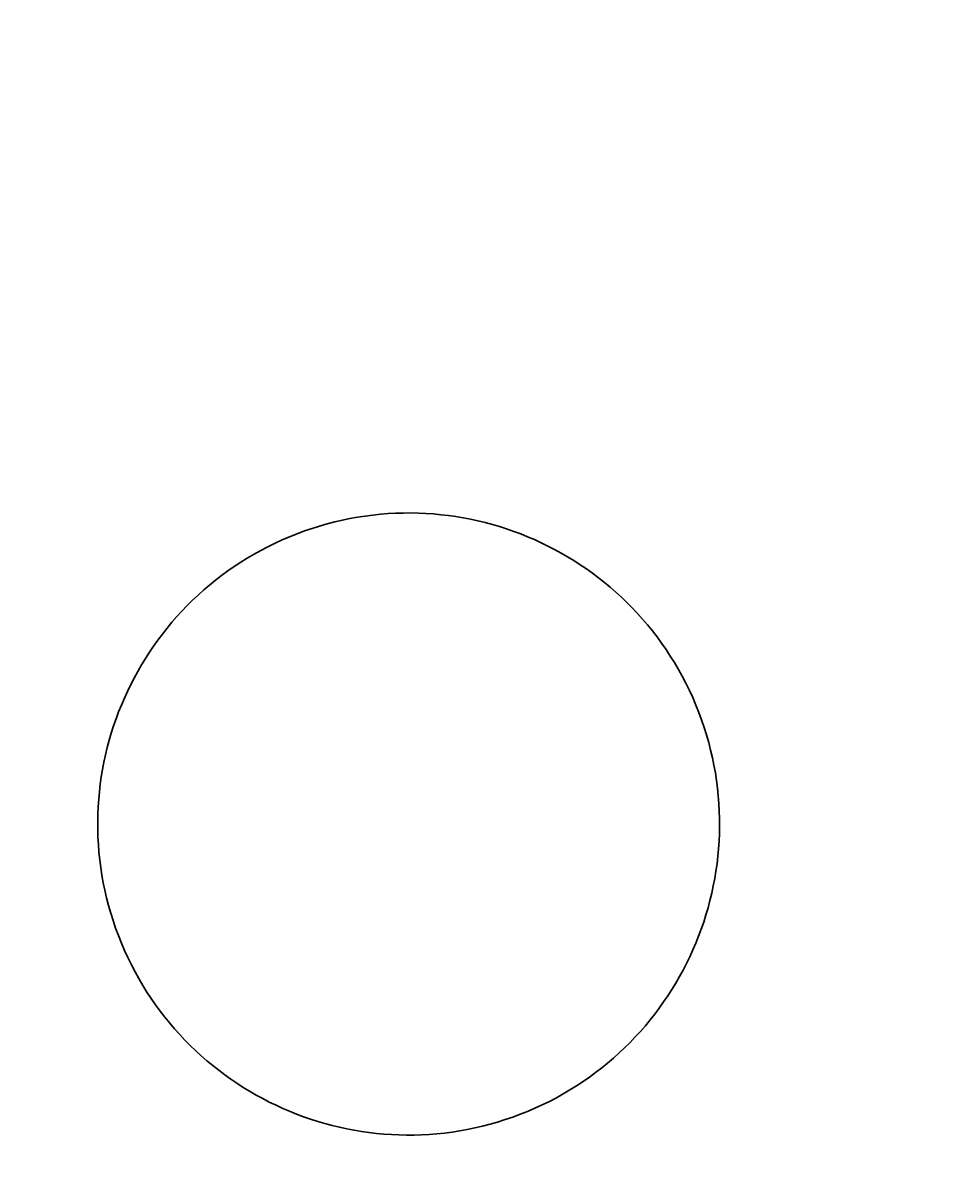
# Model space of a CAD drawing. Header units: centimetres. Extents: x -14.5 to 14.3, y -14.3 to 14.5.
# Drawn here: x 1.676 to 3.322, y -8.492 to -6.491 of the extents above; entities that cross this region are included whole.
import ezdxf

# ---------------------------------------------------------------- set-up
doc = ezdxf.new("R2010")
doc.units = ezdxf.units.CM
doc.header["$MEASUREMENT"] = 0
doc.layers.add('Layer 1', color=7, linetype='Continuous')

msp = doc.modelspace()

# ---------------------------------------------------------------- linework, layer by layer
at = {"layer": 'Layer 1', "color": 250, "lineweight": 35}
for points, knots in [([(-0.11537, 14.45903), (-8.05443, 14.45903), (-14.4903, 8.02315), (-14.4903, 0.0841), (-14.4903, 0.0841), (-14.4903, -7.85495), (-8.05443, -14.29082), (-0.11537, -14.29082), (-0.11537, -14.29082), (7.82367, -14.29082), (14.25955, -7.85495), (14.25955, 0.0841), (14.25955, 0.0841), (14.25955, 8.02315), (7.82367, 14.45903), (-0.11537, 14.45903)], [0, 0, 0, 0, 0.2, 0.2, 0.2, 0.2, 0.4, 0.4, 0.4, 0.4, 0.6, 0.6, 0.6, 0.6, 1, 1, 1, 1]), ([(1.85003, -8.11428), (1.85003, -8.11428), (1.85561, -8.1273), (1.85561, -8.1273), (1.85561, -8.1273), (1.85561, -8.1273), (1.86149, -8.14009), (1.86149, -8.14009), (1.86149, -8.14009), (1.86149, -8.14009), (1.86765, -8.15266), (1.86765, -8.15266), (1.86765, -8.15266), (1.86765, -8.15266), (1.87411, -8.16502), (1.87411, -8.16502), (1.87411, -8.16502), (1.87411, -8.16502), (1.88083, -8.17714), (1.88083, -8.17714), (1.88083, -8.17714), (1.88083, -8.17714), (1.88783, -8.18905), (1.88783, -8.18905), (1.88783, -8.18905), (1.88783, -8.18905), (1.8951, -8.20072), (1.8951, -8.20072), (1.8951, -8.20072), (1.8951, -8.20072), (1.90263, -8.21216), (1.90263, -8.21216), (1.90263, -8.21216), (1.90263, -8.21216), (1.91041, -8.22336), (1.91041, -8.22336), (1.91041, -8.22336), (1.91041, -8.22336), (1.91845, -8.23433), (1.91845, -8.23433), (1.91845, -8.23433), (1.91845, -8.23433), (1.92672, -8.24506), (1.92672, -8.24506), (1.92672, -8.24506), (1.92672, -8.24506), (1.93524, -8.25555), (1.93524, -8.25555), (1.93524, -8.25555), (1.93524, -8.25555), (1.94399, -8.2658), (1.94399, -8.2658), (1.94399, -8.2658), (1.94399, -8.2658), (1.95296, -8.2758), (1.95296, -8.2758), (1.95296, -8.2758), (1.95296, -8.2758), (1.96216, -8.28556), (1.96216, -8.28556), (1.96216, -8.28556), (1.96216, -8.28556), (1.97157, -8.29506), (1.97157, -8.29506), (1.97157, -8.29506), (1.97157, -8.29506), (1.9812, -8.30431), (1.9812, -8.30431), (1.9812, -8.30431), (1.9812, -8.30431), (1.99102, -8.3133), (1.99102, -8.3133), (1.99102, -8.3133), (1.99102, -8.3133), (2.00105, -8.32204), (2.00105, -8.32204), (2.00105, -8.32204), (2.00105, -8.32204), (2.01127, -8.33052), (2.01127, -8.33052), (2.01127, -8.33052), (2.01127, -8.33052), (2.02168, -8.33874), (2.02168, -8.33874), (2.02168, -8.33874), (2.02168, -8.33874), (2.03227, -8.34669), (2.03227, -8.34669), (2.03227, -8.34669), (2.03227, -8.34669), (2.04303, -8.35438), (2.04303, -8.35438), (2.04303, -8.35438), (2.04303, -8.35438), (2.05397, -8.3618), (2.05397, -8.3618), (2.05397, -8.3618), (2.05397, -8.3618), (2.06507, -8.36894), (2.06507, -8.36894), (2.06507, -8.36894), (2.06507, -8.36894), (2.07634, -8.37581), (2.07634, -8.37581), (2.07634, -8.37581), (2.07634, -8.37581), (2.08775, -8.38241), (2.08775, -8.38241), (2.08775, -8.38241), (2.08775, -8.38241), (2.09932, -8.38873), (2.09932, -8.38873), (2.09932, -8.38873), (2.09932, -8.38873), (2.11102, -8.39477), (2.11102, -8.39477), (2.11102, -8.39477), (2.11102, -8.39477), (2.12287, -8.40052), (2.12287, -8.40052), (2.12287, -8.40052), (2.12287, -8.40052), (2.13484, -8.40599), (2.13484, -8.40599), (2.13484, -8.40599), (2.13484, -8.40599), (2.14694, -8.41117), (2.14694, -8.41117), (2.14694, -8.41117), (2.14694, -8.41117), (2.15916, -8.41607), (2.15916, -8.41607), (2.15916, -8.41607), (2.15916, -8.41607), (2.1715, -8.42067), (2.1715, -8.42067), (2.1715, -8.42067), (2.1715, -8.42067), (2.18394, -8.42497), (2.18394, -8.42497), (2.18394, -8.42497), (2.18394, -8.42497), (2.19649, -8.42898), (2.19649, -8.42898), (2.19649, -8.42898), (2.19649, -8.42898), (2.20913, -8.43269), (2.20913, -8.43269), (2.20913, -8.43269), (2.20913, -8.43269), (2.22187, -8.4361), (2.22187, -8.4361), (2.22187, -8.4361), (2.22187, -8.4361), (2.23469, -8.4392), (2.23469, -8.4392), (2.23469, -8.4392), (2.23469, -8.4392), (2.2476, -8.442), (2.2476, -8.442), (2.2476, -8.442), (2.2476, -8.442), (2.26058, -8.44449), (2.26058, -8.44449), (2.26058, -8.44449), (2.26058, -8.44449), (2.27362, -8.44667), (2.27362, -8.44667), (2.27362, -8.44667), (2.27362, -8.44667), (2.28673, -8.44853), (2.28673, -8.44853), (2.28673, -8.44853), (2.28673, -8.44853), (2.2999, -8.45008), (2.2999, -8.45008), (2.2999, -8.45008), (2.2999, -8.45008), (2.31313, -8.45131), (2.31313, -8.45131), (2.31313, -8.45131), (2.31313, -8.45131), (2.3264, -8.45222), (2.3264, -8.45222), (2.3264, -8.45222), (2.3264, -8.45222), (2.33971, -8.45281), (2.33971, -8.45281), (2.33971, -8.45281), (2.33971, -8.45281), (2.35305, -8.45308), (2.35305, -8.45308), (2.35305, -8.45308), (2.35305, -8.45308), (2.36643, -8.45301), (2.36643, -8.45301), (2.36643, -8.45301), (2.36643, -8.45301), (2.37983, -8.45262), (2.37983, -8.45262), (2.37983, -8.45262), (2.37983, -8.45262), (2.39325, -8.45189), (2.39325, -8.45189), (2.39325, -8.45189), (2.39325, -8.45189), (2.40668, -8.45083), (2.40668, -8.45083), (2.40668, -8.45083), (2.40668, -8.45083), (2.42012, -8.44944), (2.42012, -8.44944), (2.42012, -8.44944), (2.42012, -8.44944), (2.43356, -8.4477), (2.43356, -8.4477), (2.43356, -8.4477), (2.43356, -8.4477), (2.447, -8.44563), (2.447, -8.44563), (2.447, -8.44563), (2.447, -8.44563), (2.46043, -8.44321), (2.46043, -8.44321), (2.46043, -8.44321), (2.46043, -8.44321), (2.47384, -8.44044), (2.47384, -8.44044), (2.47384, -8.44044), (2.47384, -8.44044), (2.48723, -8.43733), (2.48723, -8.43733), (2.48723, -8.43733), (2.48723, -8.43733), (2.5006, -8.43387), (2.5006, -8.43387), (2.5006, -8.43387), (2.5006, -8.43387), (2.51393, -8.43005), (2.51393, -8.43005), (2.51393, -8.43005), (2.51393, -8.43005), (2.52722, -8.42588), (2.52722, -8.42588), (2.52722, -8.42588), (2.52722, -8.42588), (2.54048, -8.42135), (2.54048, -8.42135), (2.54048, -8.42135), (2.54048, -8.42135), (2.55368, -8.41646), (2.55368, -8.41646), (2.55368, -8.41646), (2.55368, -8.41646), (2.56683, -8.4112), (2.56683, -8.4112), (2.56683, -8.4112), (2.56683, -8.4112), (2.57984, -8.40562), (2.57984, -8.40562), (2.57984, -8.40562), (2.57984, -8.40562), (2.59264, -8.39974), (2.59264, -8.39974), (2.59264, -8.39974), (2.59264, -8.39974), (2.60521, -8.39357), (2.60521, -8.39357), (2.60521, -8.39357), (2.60521, -8.39357), (2.61756, -8.38712), (2.61756, -8.38712), (2.61756, -8.38712), (2.61756, -8.38712), (2.62969, -8.38039), (2.62969, -8.38039), (2.62969, -8.38039), (2.62969, -8.38039), (2.64159, -8.37339), (2.64159, -8.37339), (2.64159, -8.37339), (2.64159, -8.37339), (2.65326, -8.36613), (2.65326, -8.36613), (2.65326, -8.36613), (2.65326, -8.36613), (2.6647, -8.3586), (2.6647, -8.3586), (2.6647, -8.3586), (2.6647, -8.3586), (2.67591, -8.35081), (2.67591, -8.35081), (2.67591, -8.35081), (2.67591, -8.35081), (2.68688, -8.34278), (2.68688, -8.34278), (2.68688, -8.34278), (2.68688, -8.34278), (2.69761, -8.3345), (2.69761, -8.3345), (2.69761, -8.3345), (2.69761, -8.3345), (2.7081, -8.32599), (2.7081, -8.32599), (2.7081, -8.32599), (2.7081, -8.32599), (2.71835, -8.31724), (2.71835, -8.31724), (2.71835, -8.31724), (2.71835, -8.31724), (2.72835, -8.30826), (2.72835, -8.30826), (2.72835, -8.30826), (2.72835, -8.30826), (2.7381, -8.29906), (2.7381, -8.29906), (2.7381, -8.29906), (2.7381, -8.29906), (2.7476, -8.28965), (2.7476, -8.28965), (2.7476, -8.28965), (2.7476, -8.28965), (2.75685, -8.28003), (2.75685, -8.28003), (2.75685, -8.28003), (2.75685, -8.28003), (2.76585, -8.2702), (2.76585, -8.2702), (2.76585, -8.2702), (2.76585, -8.2702), (2.77459, -8.26017), (2.77459, -8.26017), (2.77459, -8.26017), (2.77459, -8.26017), (2.78307, -8.24995), (2.78307, -8.24995), (2.78307, -8.24995), (2.78307, -8.24995), (2.79128, -8.23954), (2.79128, -8.23954), (2.79128, -8.23954), (2.79128, -8.23954), (2.79924, -8.22895), (2.79924, -8.22895), (2.79924, -8.22895), (2.79924, -8.22895), (2.80692, -8.21819), (2.80692, -8.21819), (2.80692, -8.21819), (2.80692, -8.21819), (2.81434, -8.20725), (2.81434, -8.20725), (2.81434, -8.20725), (2.81434, -8.20725), (2.82149, -8.19615), (2.82149, -8.19615), (2.82149, -8.19615), (2.82149, -8.19615), (2.82836, -8.18488), (2.82836, -8.18488), (2.82836, -8.18488), (2.82836, -8.18488), (2.83496, -8.17347), (2.83496, -8.17347), (2.83496, -8.17347), (2.83496, -8.17347), (2.84127, -8.1619), (2.84127, -8.1619), (2.84127, -8.1619), (2.84127, -8.1619), (2.84731, -8.1502), (2.84731, -8.1502), (2.84731, -8.1502), (2.84731, -8.1502), (2.85307, -8.13835), (2.85307, -8.13835), (2.85307, -8.13835), (2.85307, -8.13835), (2.85854, -8.12638), (2.85854, -8.12638), (2.85854, -8.12638), (2.85854, -8.12638), (2.86372, -8.11428), (2.86372, -8.11428), (2.86372, -8.11428), (2.86372, -8.11428), (2.86861, -8.10206), (2.86861, -8.10206), (2.86861, -8.10206), (2.86861, -8.10206), (2.87321, -8.08972), (2.87321, -8.08972), (2.87321, -8.08972), (2.87321, -8.08972), (2.87752, -8.07728), (2.87752, -8.07728), (2.87752, -8.07728), (2.87752, -8.07728), (2.88152, -8.06473), (2.88152, -8.06473), (2.88152, -8.06473), (2.88152, -8.06473), (2.88523, -8.05208), (2.88523, -8.05208), (2.88523, -8.05208), (2.88523, -8.05208), (2.88864, -8.03935), (2.88864, -8.03935), (2.88864, -8.03935), (2.88864, -8.03935), (2.89174, -8.02652), (2.89174, -8.02652), (2.89174, -8.02652), (2.89174, -8.02652), (2.89454, -8.01362), (2.89454, -8.01362), (2.89454, -8.01362), (2.89454, -8.01362), (2.89703, -8.00064), (2.89703, -8.00064), (2.89703, -8.00064), (2.89703, -8.00064), (2.89921, -7.98759), (2.89921, -7.98759), (2.89921, -7.98759), (2.89921, -7.98759), (2.90107, -7.97448), (2.90107, -7.97448), (2.90107, -7.97448), (2.90107, -7.97448), (2.90262, -7.96131), (2.90262, -7.96131), (2.90262, -7.96131), (2.90262, -7.96131), (2.90385, -7.94809), (2.90385, -7.94809), (2.90385, -7.94809), (2.90385, -7.94809), (2.90476, -7.93482), (2.90476, -7.93482), (2.90476, -7.93482), (2.90476, -7.93482), (2.90535, -7.92151), (2.90535, -7.92151), (2.90535, -7.92151), (2.90535, -7.92151), (2.90561, -7.90816), (2.90561, -7.90816), (2.90561, -7.90816), (2.90561, -7.90816), (2.90555, -7.89479), (2.90555, -7.89479), (2.90555, -7.89479), (2.90555, -7.89479), (2.90516, -7.88139), (2.90516, -7.88139), (2.90516, -7.88139), (2.90516, -7.88139), (2.90443, -7.86797), (2.90443, -7.86797), (2.90443, -7.86797), (2.90443, -7.86797), (2.90337, -7.85454), (2.90337, -7.85454), (2.90337, -7.85454), (2.90337, -7.85454), (2.90198, -7.8411), (2.90198, -7.8411), (2.90198, -7.8411), (2.90198, -7.8411), (2.90024, -7.82766), (2.90024, -7.82766), (2.90024, -7.82766), (2.90024, -7.82766), (2.89816, -7.81422), (2.89816, -7.81422), (2.89816, -7.81422), (2.89816, -7.81422), (2.89574, -7.80079), (2.89574, -7.80079), (2.89574, -7.80079), (2.89574, -7.80079), (2.89298, -7.78738), (2.89298, -7.78738), (2.89298, -7.78738), (2.89298, -7.78738), (2.88986, -7.77399), (2.88986, -7.77399), (2.88986, -7.77399), (2.88986, -7.77399), (2.8864, -7.76062), (2.8864, -7.76062), (2.8864, -7.76062), (2.8864, -7.76062), (2.88258, -7.74729), (2.88258, -7.74729), (2.88258, -7.74729), (2.88258, -7.74729), (2.87841, -7.73399), (2.87841, -7.73399), (2.87841, -7.73399), (2.87841, -7.73399), (2.87388, -7.72074), (2.87388, -7.72074), (2.87388, -7.72074), (2.87388, -7.72074), (2.86899, -7.70754), (2.86899, -7.70754), (2.86899, -7.70754), (2.86899, -7.70754), (2.86374, -7.69439), (2.86374, -7.69439), (2.86374, -7.69439), (2.86374, -7.69439), (2.85815, -7.68138), (2.85815, -7.68138), (2.85815, -7.68138), (2.85815, -7.68138), (2.85227, -7.66858), (2.85227, -7.66858), (2.85227, -7.66858), (2.85227, -7.66858), (2.84611, -7.65601), (2.84611, -7.65601), (2.84611, -7.65601), (2.84611, -7.65601), (2.83966, -7.64365), (2.83966, -7.64365), (2.83966, -7.64365), (2.83966, -7.64365), (2.83293, -7.63153), (2.83293, -7.63153), (2.83293, -7.63153), (2.83293, -7.63153), (2.82593, -7.61963), (2.82593, -7.61963), (2.82593, -7.61963), (2.82593, -7.61963), (2.81866, -7.60795), (2.81866, -7.60795), (2.81866, -7.60795), (2.81866, -7.60795), (2.81113, -7.59652), (2.81113, -7.59652), (2.81113, -7.59652), (2.81113, -7.59652), (2.80335, -7.58531), (2.80335, -7.58531), (2.80335, -7.58531), (2.80335, -7.58531), (2.79532, -7.57434), (2.79532, -7.57434), (2.79532, -7.57434), (2.79532, -7.57434), (2.78704, -7.56361), (2.78704, -7.56361), (2.78704, -7.56361), (2.78704, -7.56361), (2.77852, -7.55312), (2.77852, -7.55312), (2.77852, -7.55312), (2.77852, -7.55312), (2.76977, -7.54287), (2.76977, -7.54287), (2.76977, -7.54287), (2.76977, -7.54287), (2.7608, -7.53287), (2.7608, -7.53287), (2.7608, -7.53287), (2.7608, -7.53287), (2.7516, -7.52312), (2.7516, -7.52312), (2.7516, -7.52312), (2.7516, -7.52312), (2.74219, -7.51361), (2.74219, -7.51361), (2.74219, -7.51361), (2.74219, -7.51361), (2.73257, -7.50436), (2.73257, -7.50436), (2.73257, -7.50436), (2.73257, -7.50436), (2.72274, -7.49537), (2.72274, -7.49537), (2.72274, -7.49537), (2.72274, -7.49537), (2.71271, -7.48663), (2.71271, -7.48663), (2.71271, -7.48663), (2.71271, -7.48663), (2.70249, -7.47815), (2.70249, -7.47815), (2.70249, -7.47815), (2.70249, -7.47815), (2.69208, -7.46993), (2.69208, -7.46993), (2.69208, -7.46993), (2.69208, -7.46993), (2.68149, -7.46198), (2.68149, -7.46198), (2.68149, -7.46198), (2.68149, -7.46198), (2.67073, -7.45429), (2.67073, -7.45429), (2.67073, -7.45429), (2.67073, -7.45429), (2.65979, -7.44688), (2.65979, -7.44688), (2.65979, -7.44688), (2.65979, -7.44688), (2.64869, -7.43973), (2.64869, -7.43973), (2.64869, -7.43973), (2.64869, -7.43973), (2.63743, -7.43286), (2.63743, -7.43286), (2.63743, -7.43286), (2.63743, -7.43286), (2.62601, -7.42626), (2.62601, -7.42626), (2.62601, -7.42626), (2.62601, -7.42626), (2.61445, -7.41994), (2.61445, -7.41994), (2.61445, -7.41994), (2.61445, -7.41994), (2.60274, -7.41391), (2.60274, -7.41391), (2.60274, -7.41391), (2.60274, -7.41391), (2.5909, -7.40815), (2.5909, -7.40815), (2.5909, -7.40815), (2.5909, -7.40815), (2.57892, -7.40268), (2.57892, -7.40268), (2.57892, -7.40268), (2.57892, -7.40268), (2.56682, -7.3975), (2.56682, -7.3975), (2.56682, -7.3975), (2.56682, -7.3975), (2.5546, -7.39261), (2.5546, -7.39261), (2.5546, -7.39261), (2.5546, -7.39261), (2.54227, -7.38801), (2.54227, -7.38801), (2.54227, -7.38801), (2.54227, -7.38801), (2.52982, -7.3837), (2.52982, -7.3837), (2.52982, -7.3837), (2.52982, -7.3837), (2.51727, -7.37969), (2.51727, -7.37969), (2.51727, -7.37969), (2.51727, -7.37969), (2.50463, -7.37598), (2.50463, -7.37598), (2.50463, -7.37598), (2.50463, -7.37598), (2.49189, -7.37258), (2.49189, -7.37258), (2.49189, -7.37258), (2.49189, -7.37258), (2.47907, -7.36947), (2.47907, -7.36947), (2.47907, -7.36947), (2.47907, -7.36947), (2.46617, -7.36668), (2.46617, -7.36668), (2.46617, -7.36668), (2.46617, -7.36668), (2.45319, -7.36419), (2.45319, -7.36419), (2.45319, -7.36419), (2.45319, -7.36419), (2.44014, -7.36201), (2.44014, -7.36201), (2.44014, -7.36201), (2.44014, -7.36201), (2.42703, -7.36014), (2.42703, -7.36014), (2.42703, -7.36014), (2.42703, -7.36014), (2.41386, -7.3586), (2.41386, -7.3586), (2.41386, -7.3586), (2.41386, -7.3586), (2.40064, -7.35736), (2.40064, -7.35736), (2.40064, -7.35736), (2.40064, -7.35736), (2.38737, -7.35645), (2.38737, -7.35645), (2.38737, -7.35645), (2.38737, -7.35645), (2.37406, -7.35587), (2.37406, -7.35587), (2.37406, -7.35587), (2.37406, -7.35587), (2.36071, -7.3556), (2.36071, -7.3556), (2.36071, -7.3556), (2.36071, -7.3556), (2.34733, -7.35567), (2.34733, -7.35567), (2.34733, -7.35567), (2.34733, -7.35567), (2.33393, -7.35606), (2.33393, -7.35606), (2.33393, -7.35606), (2.33393, -7.35606), (2.32051, -7.35678), (2.32051, -7.35678), (2.32051, -7.35678), (2.32051, -7.35678), (2.30708, -7.35784), (2.30708, -7.35784), (2.30708, -7.35784), (2.30708, -7.35784), (2.29364, -7.35924), (2.29364, -7.35924), (2.29364, -7.35924), (2.29364, -7.35924), (2.2802, -7.36098), (2.2802, -7.36098), (2.2802, -7.36098), (2.2802, -7.36098), (2.26676, -7.36305), (2.26676, -7.36305), (2.26676, -7.36305), (2.26676, -7.36305), (2.25334, -7.36547), (2.25334, -7.36547), (2.25334, -7.36547), (2.25334, -7.36547), (2.23992, -7.36824), (2.23992, -7.36824), (2.23992, -7.36824), (2.23992, -7.36824), (2.22653, -7.37135), (2.22653, -7.37135), (2.22653, -7.37135), (2.22653, -7.37135), (2.21317, -7.37482), (2.21317, -7.37482), (2.21317, -7.37482), (2.21317, -7.37482), (2.19983, -7.37863), (2.19983, -7.37863), (2.19983, -7.37863), (2.19983, -7.37863), (2.18654, -7.38281), (2.18654, -7.38281), (2.18654, -7.38281), (2.18654, -7.38281), (2.17328, -7.38734), (2.17328, -7.38734), (2.17328, -7.38734), (2.17328, -7.38734), (2.16008, -7.39223), (2.16008, -7.39223), (2.16008, -7.39223), (2.16008, -7.39223), (2.14693, -7.39748), (2.14693, -7.39748), (2.14693, -7.39748), (2.14693, -7.39748), (2.13392, -7.40306), (2.13392, -7.40306), (2.13392, -7.40306), (2.13392, -7.40306), (2.12113, -7.40894), (2.12113, -7.40894), (2.12113, -7.40894), (2.12113, -7.40894), (2.10855, -7.41511), (2.10855, -7.41511), (2.10855, -7.41511), (2.10855, -7.41511), (2.0962, -7.42156), (2.0962, -7.42156), (2.0962, -7.42156), (2.0962, -7.42156), (2.08407, -7.42829), (2.08407, -7.42829), (2.08407, -7.42829), (2.08407, -7.42829), (2.07217, -7.43529), (2.07217, -7.43529), (2.07217, -7.43529), (2.07217, -7.43529), (2.0605, -7.44256), (2.0605, -7.44256), (2.0605, -7.44256), (2.0605, -7.44256), (2.04906, -7.45008), (2.04906, -7.45008), (2.04906, -7.45008), (2.04906, -7.45008), (2.03785, -7.45787), (2.03785, -7.45787), (2.03785, -7.45787), (2.03785, -7.45787), (2.02688, -7.4659), (2.02688, -7.4659), (2.02688, -7.4659), (2.02688, -7.4659), (2.01615, -7.47418), (2.01615, -7.47418), (2.01615, -7.47418), (2.01615, -7.47418), (2.00566, -7.48269), (2.00566, -7.48269), (2.00566, -7.48269), (2.00566, -7.48269), (1.99542, -7.49144), (1.99542, -7.49144), (1.99542, -7.49144), (1.99542, -7.49144), (1.98542, -7.50042), (1.98542, -7.50042), (1.98542, -7.50042), (1.98542, -7.50042), (1.97566, -7.50961), (1.97566, -7.50961), (1.97566, -7.50961), (1.97566, -7.50961), (1.96616, -7.51903), (1.96616, -7.51903), (1.96616, -7.51903), (1.96616, -7.51903), (1.95691, -7.52865), (1.95691, -7.52865), (1.95691, -7.52865), (1.95691, -7.52865), (1.94791, -7.53848), (1.94791, -7.53848), (1.94791, -7.53848), (1.94791, -7.53848), (1.93917, -7.54851), (1.93917, -7.54851), (1.93917, -7.54851), (1.93917, -7.54851), (1.93069, -7.55873), (1.93069, -7.55873), (1.93069, -7.55873), (1.93069, -7.55873), (1.92248, -7.56913), (1.92248, -7.56913), (1.92248, -7.56913), (1.92248, -7.56913), (1.91453, -7.57972), (1.91453, -7.57972), (1.91453, -7.57972), (1.91453, -7.57972), (1.90684, -7.59049), (1.90684, -7.59049), (1.90684, -7.59049), (1.90684, -7.59049), (1.89942, -7.60143), (1.89942, -7.60143), (1.89942, -7.60143), (1.89942, -7.60143), (1.89228, -7.61253), (1.89228, -7.61253), (1.89228, -7.61253), (1.89228, -7.61253), (1.8854, -7.62379), (1.8854, -7.62379), (1.8854, -7.62379), (1.8854, -7.62379), (1.87881, -7.63521), (1.87881, -7.63521), (1.87881, -7.63521), (1.87881, -7.63521), (1.87249, -7.64677), (1.87249, -7.64677), (1.87249, -7.64677), (1.87249, -7.64677), (1.86645, -7.65848), (1.86645, -7.65848), (1.86645, -7.65848), (1.86645, -7.65848), (1.8607, -7.67032), (1.8607, -7.67032), (1.8607, -7.67032), (1.8607, -7.67032), (1.85523, -7.6823), (1.85523, -7.6823), (1.85523, -7.6823), (1.85523, -7.6823), (1.85004, -7.6944), (1.85004, -7.6944), (1.85004, -7.6944), (1.85004, -7.6944), (1.84515, -7.70662), (1.84515, -7.70662), (1.84515, -7.70662), (1.84515, -7.70662), (1.84055, -7.71895), (1.84055, -7.71895), (1.84055, -7.71895), (1.84055, -7.71895), (1.83625, -7.7314), (1.83625, -7.7314), (1.83625, -7.7314), (1.83625, -7.7314), (1.83224, -7.74394), (1.83224, -7.74394), (1.83224, -7.74394), (1.83224, -7.74394), (1.82853, -7.75659), (1.82853, -7.75659), (1.82853, -7.75659), (1.82853, -7.75659), (1.82512, -7.76932), (1.82512, -7.76932), (1.82512, -7.76932), (1.82512, -7.76932), (1.82202, -7.78215), (1.82202, -7.78215), (1.82202, -7.78215), (1.82202, -7.78215), (1.81922, -7.79505), (1.81922, -7.79505), (1.81922, -7.79505), (1.81922, -7.79505), (1.81673, -7.80803), (1.81673, -7.80803), (1.81673, -7.80803), (1.81673, -7.80803), (1.81455, -7.82108), (1.81455, -7.82108), (1.81455, -7.82108), (1.81455, -7.82108), (1.81269, -7.83419), (1.81269, -7.83419), (1.81269, -7.83419), (1.81269, -7.83419), (1.81114, -7.84736), (1.81114, -7.84736), (1.81114, -7.84736), (1.81114, -7.84736), (1.80991, -7.86058), (1.80991, -7.86058), (1.80991, -7.86058), (1.80991, -7.86058), (1.809, -7.87385), (1.809, -7.87385), (1.809, -7.87385), (1.809, -7.87385), (1.80841, -7.88716), (1.80841, -7.88716), (1.80841, -7.88716), (1.80841, -7.88716), (1.80815, -7.90051), (1.80815, -7.90051), (1.80815, -7.90051), (1.80815, -7.90051), (1.80821, -7.91388), (1.80821, -7.91388), (1.80821, -7.91388), (1.80821, -7.91388), (1.8086, -7.92728), (1.8086, -7.92728), (1.8086, -7.92728), (1.8086, -7.92728), (1.80933, -7.9407), (1.80933, -7.9407), (1.80933, -7.9407), (1.80933, -7.9407), (1.81039, -7.95413), (1.81039, -7.95413), (1.81039, -7.95413), (1.81039, -7.95413), (1.81179, -7.96757), (1.81179, -7.96757), (1.81179, -7.96757), (1.81179, -7.96757), (1.81352, -7.98102), (1.81352, -7.98102), (1.81352, -7.98102), (1.81352, -7.98102), (1.8156, -7.99445), (1.8156, -7.99445), (1.8156, -7.99445), (1.8156, -7.99445), (1.81802, -8.00788), (1.81802, -8.00788), (1.81802, -8.00788), (1.81802, -8.00788), (1.82078, -8.02129), (1.82078, -8.02129), (1.82078, -8.02129), (1.82078, -8.02129), (1.8239, -8.03468), (1.8239, -8.03468), (1.8239, -8.03468), (1.8239, -8.03468), (1.82736, -8.04805), (1.82736, -8.04805), (1.82736, -8.04805), (1.82736, -8.04805), (1.83118, -8.06138), (1.83118, -8.06138), (1.83118, -8.06138), (1.83118, -8.06138), (1.83535, -8.07468), (1.83535, -8.07468), (1.83535, -8.07468), (1.83535, -8.07468), (1.83988, -8.08793), (1.83988, -8.08793), (1.83988, -8.08793), (1.83988, -8.08793), (1.84477, -8.10114), (1.84477, -8.10114), (1.84477, -8.10114), (1.84477, -8.10114), (1.85003, -8.11428), (1.85003, -8.11428)], [0, 0, 0, 0, 0.0038911, 0.0038911, 0.0038911, 0.0038911, 0.0077821, 0.0077821, 0.0077821, 0.0077821, 0.0116732, 0.0116732, 0.0116732, 0.0116732, 0.0155642, 0.0155642, 0.0155642, 0.0155642, 0.0194553, 0.0194553, 0.0194553, 0.0194553, 0.0233463, 0.0233463, 0.0233463, 0.0233463, 0.0272374, 0.0272374, 0.0272374, 0.0272374, 0.0311284, 0.0311284, 0.0311284, 0.0311284, 0.0350195, 0.0350195, 0.0350195, 0.0350195, 0.0389105, 0.0389105, 0.0389105, 0.0389105, 0.0428016, 0.0428016, 0.0428016, 0.0428016, 0.0466926, 0.0466926, 0.0466926, 0.0466926, 0.0505837, 0.0505837, 0.0505837, 0.0505837, 0.0544747, 0.0544747, 0.0544747, 0.0544747, 0.0583658, 0.0583658, 0.0583658, 0.0583658, 0.0622568, 0.0622568, 0.0622568, 0.0622568, 0.0661479, 0.0661479, 0.0661479, 0.0661479, 0.0700389, 0.0700389, 0.0700389, 0.0700389, 0.07393, 0.07393, 0.07393, 0.07393, 0.077821, 0.077821, 0.077821, 0.077821, 0.0817121, 0.0817121, 0.0817121, 0.0817121, 0.0856031, 0.0856031, 0.0856031, 0.0856031, 0.0894942, 0.0894942, 0.0894942, 0.0894942, 0.0933852, 0.0933852, 0.0933852, 0.0933852, 0.0972763, 0.0972763, 0.0972763, 0.0972763, 0.1011673, 0.1011673, 0.1011673, 0.1011673, 0.1050584, 0.1050584, 0.1050584, 0.1050584, 0.1089494, 0.1089494, 0.1089494, 0.1089494, 0.1128405, 0.1128405, 0.1128405, 0.1128405, 0.1167315, 0.1167315, 0.1167315, 0.1167315, 0.1206226, 0.1206226, 0.1206226, 0.1206226, 0.1245136, 0.1245136, 0.1245136, 0.1245136, 0.1284047, 0.1284047, 0.1284047, 0.1284047, 0.1322957, 0.1322957, 0.1322957, 0.1322957, 0.1361868, 0.1361868, 0.1361868, 0.1361868, 0.1400778, 0.1400778, 0.1400778, 0.1400778, 0.1439689, 0.1439689, 0.1439689, 0.1439689, 0.1478599, 0.1478599, 0.1478599, 0.1478599, 0.151751, 0.151751, 0.151751, 0.151751, 0.155642, 0.155642, 0.155642, 0.155642, 0.1595331, 0.1595331, 0.1595331, 0.1595331, 0.1634241, 0.1634241, 0.1634241, 0.1634241, 0.1673152, 0.1673152, 0.1673152, 0.1673152, 0.1712062, 0.1712062, 0.1712062, 0.1712062, 0.1750973, 0.1750973, 0.1750973, 0.1750973, 0.1789883, 0.1789883, 0.1789883, 0.1789883, 0.1828794, 0.1828794, 0.1828794, 0.1828794, 0.1867704, 0.1867704, 0.1867704, 0.1867704, 0.1906615, 0.1906615, 0.1906615, 0.1906615, 0.1945525, 0.1945525, 0.1945525, 0.1945525, 0.1984436, 0.1984436, 0.1984436, 0.1984436, 0.2023346, 0.2023346, 0.2023346, 0.2023346, 0.2062257, 0.2062257, 0.2062257, 0.2062257, 0.2101167, 0.2101167, 0.2101167, 0.2101167, 0.2140078, 0.2140078, 0.2140078, 0.2140078, 0.2178988, 0.2178988, 0.2178988, 0.2178988, 0.2217899, 0.2217899, 0.2217899, 0.2217899, 0.2256809, 0.2256809, 0.2256809, 0.2256809, 0.229572, 0.229572, 0.229572, 0.229572, 0.233463, 0.233463, 0.233463, 0.233463, 0.2373541, 0.2373541, 0.2373541, 0.2373541, 0.2412451, 0.2412451, 0.2412451, 0.2412451, 0.2451362, 0.2451362, 0.2451362, 0.2451362, 0.2490272, 0.2490272, 0.2490272, 0.2490272, 0.2529183, 0.2529183, 0.2529183, 0.2529183, 0.2568093, 0.2568093, 0.2568093, 0.2568093, 0.2607004, 0.2607004, 0.2607004, 0.2607004, 0.2645914, 0.2645914, 0.2645914, 0.2645914, 0.2684825, 0.2684825, 0.2684825, 0.2684825, 0.2723735, 0.2723735, 0.2723735, 0.2723735, 0.2762646, 0.2762646, 0.2762646, 0.2762646, 0.2801556, 0.2801556, 0.2801556, 0.2801556, 0.2840467, 0.2840467, 0.2840467, 0.2840467, 0.2879377, 0.2879377, 0.2879377, 0.2879377, 0.2918288, 0.2918288, 0.2918288, 0.2918288, 0.2957198, 0.2957198, 0.2957198, 0.2957198, 0.2996109, 0.2996109, 0.2996109, 0.2996109, 0.3035019, 0.3035019, 0.3035019, 0.3035019, 0.307393, 0.307393, 0.307393, 0.307393, 0.311284, 0.311284, 0.311284, 0.311284, 0.3151751, 0.3151751, 0.3151751, 0.3151751, 0.3190661, 0.3190661, 0.3190661, 0.3190661, 0.3229572, 0.3229572, 0.3229572, 0.3229572, 0.3268482, 0.3268482, 0.3268482, 0.3268482, 0.3307393, 0.3307393, 0.3307393, 0.3307393, 0.3346304, 0.3346304, 0.3346304, 0.3346304, 0.3385214, 0.3385214, 0.3385214, 0.3385214, 0.3424125, 0.3424125, 0.3424125, 0.3424125, 0.3463035, 0.3463035, 0.3463035, 0.3463035, 0.3501946, 0.3501946, 0.3501946, 0.3501946, 0.3540856, 0.3540856, 0.3540856, 0.3540856, 0.3579767, 0.3579767, 0.3579767, 0.3579767, 0.3618677, 0.3618677, 0.3618677, 0.3618677, 0.3657588, 0.3657588, 0.3657588, 0.3657588, 0.3696498, 0.3696498, 0.3696498, 0.3696498, 0.3735409, 0.3735409, 0.3735409, 0.3735409, 0.3774319, 0.3774319, 0.3774319, 0.3774319, 0.381323, 0.381323, 0.381323, 0.381323, 0.385214, 0.385214, 0.385214, 0.385214, 0.3891051, 0.3891051, 0.3891051, 0.3891051, 0.3929961, 0.3929961, 0.3929961, 0.3929961, 0.3968872, 0.3968872, 0.3968872, 0.3968872, 0.4007782, 0.4007782, 0.4007782, 0.4007782, 0.4046693, 0.4046693, 0.4046693, 0.4046693, 0.4085603, 0.4085603, 0.4085603, 0.4085603, 0.4124514, 0.4124514, 0.4124514, 0.4124514, 0.4163424, 0.4163424, 0.4163424, 0.4163424, 0.4202335, 0.4202335, 0.4202335, 0.4202335, 0.4241245, 0.4241245, 0.4241245, 0.4241245, 0.4280156, 0.4280156, 0.4280156, 0.4280156, 0.4319066, 0.4319066, 0.4319066, 0.4319066, 0.4357977, 0.4357977, 0.4357977, 0.4357977, 0.4396887, 0.4396887, 0.4396887, 0.4396887, 0.4435798, 0.4435798, 0.4435798, 0.4435798, 0.4474708, 0.4474708, 0.4474708, 0.4474708, 0.4513619, 0.4513619, 0.4513619, 0.4513619, 0.4552529, 0.4552529, 0.4552529, 0.4552529, 0.459144, 0.459144, 0.459144, 0.459144, 0.463035, 0.463035, 0.463035, 0.463035, 0.4669261, 0.4669261, 0.4669261, 0.4669261, 0.4708171, 0.4708171, 0.4708171, 0.4708171, 0.4747082, 0.4747082, 0.4747082, 0.4747082, 0.4785992, 0.4785992, 0.4785992, 0.4785992, 0.4824903, 0.4824903, 0.4824903, 0.4824903, 0.4863813, 0.4863813, 0.4863813, 0.4863813, 0.4902724, 0.4902724, 0.4902724, 0.4902724, 0.4941634, 0.4941634, 0.4941634, 0.4941634, 0.4980545, 0.4980545, 0.4980545, 0.4980545, 0.5019455, 0.5019455, 0.5019455, 0.5019455, 0.5058366, 0.5058366, 0.5058366, 0.5058366, 0.5097276, 0.5097276, 0.5097276, 0.5097276, 0.5136187, 0.5136187, 0.5136187, 0.5136187, 0.5175097, 0.5175097, 0.5175097, 0.5175097, 0.5214008, 0.5214008, 0.5214008, 0.5214008, 0.5252918, 0.5252918, 0.5252918, 0.5252918, 0.5291829, 0.5291829, 0.5291829, 0.5291829, 0.5330739, 0.5330739, 0.5330739, 0.5330739, 0.536965, 0.536965, 0.536965, 0.536965, 0.540856, 0.540856, 0.540856, 0.540856, 0.5447471, 0.5447471, 0.5447471, 0.5447471, 0.5486381, 0.5486381, 0.5486381, 0.5486381, 0.5525292, 0.5525292, 0.5525292, 0.5525292, 0.5564202, 0.5564202, 0.5564202, 0.5564202, 0.5603113, 0.5603113, 0.5603113, 0.5603113, 0.5642023, 0.5642023, 0.5642023, 0.5642023, 0.5680934, 0.5680934, 0.5680934, 0.5680934, 0.5719844, 0.5719844, 0.5719844, 0.5719844, 0.5758755, 0.5758755, 0.5758755, 0.5758755, 0.5797665, 0.5797665, 0.5797665, 0.5797665, 0.5836576, 0.5836576, 0.5836576, 0.5836576, 0.5875486, 0.5875486, 0.5875486, 0.5875486, 0.5914397, 0.5914397, 0.5914397, 0.5914397, 0.5953307, 0.5953307, 0.5953307, 0.5953307, 0.5992218, 0.5992218, 0.5992218, 0.5992218, 0.6031128, 0.6031128, 0.6031128, 0.6031128, 0.6070039, 0.6070039, 0.6070039, 0.6070039, 0.6108949, 0.6108949, 0.6108949, 0.6108949, 0.614786, 0.614786, 0.614786, 0.614786, 0.618677, 0.618677, 0.618677, 0.618677, 0.6225681, 0.6225681, 0.6225681, 0.6225681, 0.6264591, 0.6264591, 0.6264591, 0.6264591, 0.6303502, 0.6303502, 0.6303502, 0.6303502, 0.6342412, 0.6342412, 0.6342412, 0.6342412, 0.6381323, 0.6381323, 0.6381323, 0.6381323, 0.6420233, 0.6420233, 0.6420233, 0.6420233, 0.6459144, 0.6459144, 0.6459144, 0.6459144, 0.6498054, 0.6498054, 0.6498054, 0.6498054, 0.6536965, 0.6536965, 0.6536965, 0.6536965, 0.6575875, 0.6575875, 0.6575875, 0.6575875, 0.6614786, 0.6614786, 0.6614786, 0.6614786, 0.6653696, 0.6653696, 0.6653696, 0.6653696, 0.6692607, 0.6692607, 0.6692607, 0.6692607, 0.6731518, 0.6731518, 0.6731518, 0.6731518, 0.6770428, 0.6770428, 0.6770428, 0.6770428, 0.6809339, 0.6809339, 0.6809339, 0.6809339, 0.6848249, 0.6848249, 0.6848249, 0.6848249, 0.688716, 0.688716, 0.688716, 0.688716, 0.692607, 0.692607, 0.692607, 0.692607, 0.6964981, 0.6964981, 0.6964981, 0.6964981, 0.7003891, 0.7003891, 0.7003891, 0.7003891, 0.7042802, 0.7042802, 0.7042802, 0.7042802, 0.7081712, 0.7081712, 0.7081712, 0.7081712, 0.7120623, 0.7120623, 0.7120623, 0.7120623, 0.7159533, 0.7159533, 0.7159533, 0.7159533, 0.7198444, 0.7198444, 0.7198444, 0.7198444, 0.7237354, 0.7237354, 0.7237354, 0.7237354, 0.7276265, 0.7276265, 0.7276265, 0.7276265, 0.7315175, 0.7315175, 0.7315175, 0.7315175, 0.7354086, 0.7354086, 0.7354086, 0.7354086, 0.7392996, 0.7392996, 0.7392996, 0.7392996, 0.7431907, 0.7431907, 0.7431907, 0.7431907, 0.7470817, 0.7470817, 0.7470817, 0.7470817, 0.7509728, 0.7509728, 0.7509728, 0.7509728, 0.7548638, 0.7548638, 0.7548638, 0.7548638, 0.7587549, 0.7587549, 0.7587549, 0.7587549, 0.7626459, 0.7626459, 0.7626459, 0.7626459, 0.766537, 0.766537, 0.766537, 0.766537, 0.770428, 0.770428, 0.770428, 0.770428, 0.7743191, 0.7743191, 0.7743191, 0.7743191, 0.7782101, 0.7782101, 0.7782101, 0.7782101, 0.7821012, 0.7821012, 0.7821012, 0.7821012, 0.7859922, 0.7859922, 0.7859922, 0.7859922, 0.7898833, 0.7898833, 0.7898833, 0.7898833, 0.7937743, 0.7937743, 0.7937743, 0.7937743, 0.7976654, 0.7976654, 0.7976654, 0.7976654, 0.8015564, 0.8015564, 0.8015564, 0.8015564, 0.8054475, 0.8054475, 0.8054475, 0.8054475, 0.8093385, 0.8093385, 0.8093385, 0.8093385, 0.8132296, 0.8132296, 0.8132296, 0.8132296, 0.8171206, 0.8171206, 0.8171206, 0.8171206, 0.8210117, 0.8210117, 0.8210117, 0.8210117, 0.8249027, 0.8249027, 0.8249027, 0.8249027, 0.8287938, 0.8287938, 0.8287938, 0.8287938, 0.8326848, 0.8326848, 0.8326848, 0.8326848, 0.8365759, 0.8365759, 0.8365759, 0.8365759, 0.8404669, 0.8404669, 0.8404669, 0.8404669, 0.844358, 0.844358, 0.844358, 0.844358, 0.848249, 0.848249, 0.848249, 0.848249, 0.8521401, 0.8521401, 0.8521401, 0.8521401, 0.8560311, 0.8560311, 0.8560311, 0.8560311, 0.8599222, 0.8599222, 0.8599222, 0.8599222, 0.8638132, 0.8638132, 0.8638132, 0.8638132, 0.8677043, 0.8677043, 0.8677043, 0.8677043, 0.8715953, 0.8715953, 0.8715953, 0.8715953, 0.8754864, 0.8754864, 0.8754864, 0.8754864, 0.8793774, 0.8793774, 0.8793774, 0.8793774, 0.8832685, 0.8832685, 0.8832685, 0.8832685, 0.8871595, 0.8871595, 0.8871595, 0.8871595, 0.8910506, 0.8910506, 0.8910506, 0.8910506, 0.8949416, 0.8949416, 0.8949416, 0.8949416, 0.8988327, 0.8988327, 0.8988327, 0.8988327, 0.9027237, 0.9027237, 0.9027237, 0.9027237, 0.9066148, 0.9066148, 0.9066148, 0.9066148, 0.9105058, 0.9105058, 0.9105058, 0.9105058, 0.9143969, 0.9143969, 0.9143969, 0.9143969, 0.9182879, 0.9182879, 0.9182879, 0.9182879, 0.922179, 0.922179, 0.922179, 0.922179, 0.92607, 0.92607, 0.92607, 0.92607, 0.9299611, 0.9299611, 0.9299611, 0.9299611, 0.9338521, 0.9338521, 0.9338521, 0.9338521, 0.9377432, 0.9377432, 0.9377432, 0.9377432, 0.9416342, 0.9416342, 0.9416342, 0.9416342, 0.9455253, 0.9455253, 0.9455253, 0.9455253, 0.9494163, 0.9494163, 0.9494163, 0.9494163, 0.9533074, 0.9533074, 0.9533074, 0.9533074, 0.9571984, 0.9571984, 0.9571984, 0.9571984, 0.9610895, 0.9610895, 0.9610895, 0.9610895, 0.9649805, 0.9649805, 0.9649805, 0.9649805, 0.9688716, 0.9688716, 0.9688716, 0.9688716, 0.9727626, 0.9727626, 0.9727626, 0.9727626, 0.9766537, 0.9766537, 0.9766537, 0.9766537, 0.9805447, 0.9805447, 0.9805447, 0.9805447, 0.9844358, 0.9844358, 0.9844358, 0.9844358, 0.9883268, 0.9883268, 0.9883268, 0.9883268, 0.9922179, 0.9922179, 0.9922179, 0.9922179, 1, 1, 1, 1])]:
    msp.add_open_spline(points, degree=3, knots=knots, dxfattribs=at)

doc.saveas('drawing.dxf')
